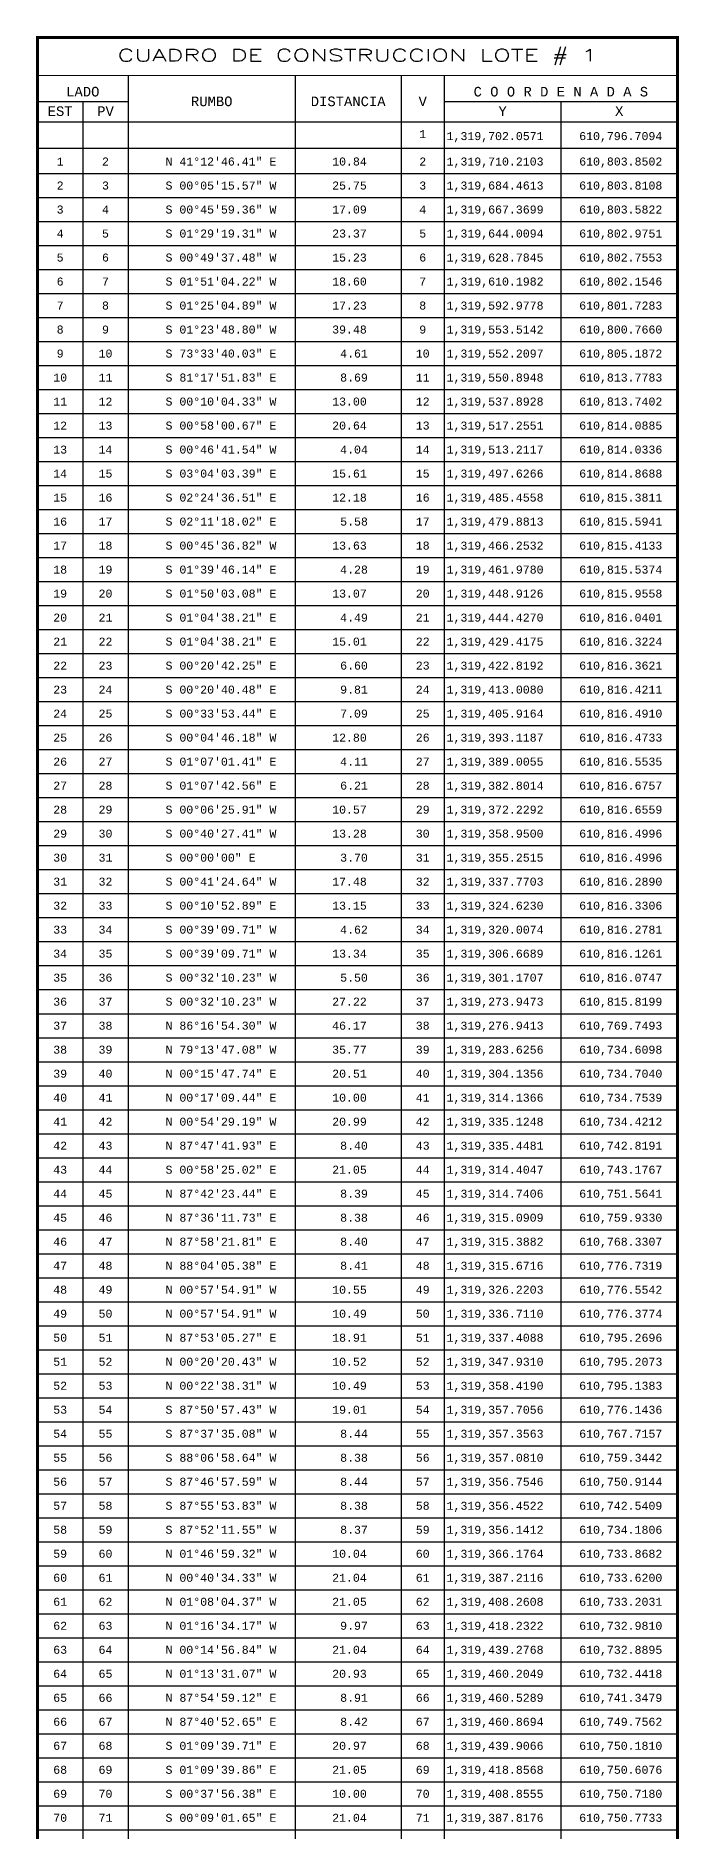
# Model space of a CAD drawing. Header units: millimetres. Extents: x 603916 to 1211550, y 1309898 to 2622648.
# Drawn here: x 605354.1 to 605429.1, y 1310854.7 to 1311063.9 of the extents above; entities that cross this region are included whole.
import ezdxf
from ezdxf.enums import TextEntityAlignment as Align

# ---------------------------------------------------------------- set-up
doc = ezdxf.new("R2010")
doc.units = ezdxf.units.MM
for name, color, linetype in [('CVL_CUADCON', 1, 'Continuous'), ('CVL_CUADCON_LIN', 8, 'Continuous'), ('CVL_CUADCON_TIT', 1, 'Continuous'), ('CVL_CUADCON_TX', 2, 'Continuous')]:
    doc.layers.add(name, color=color, linetype=linetype)
doc.styles.add('HUECA1', font='HUECA1.shx')
doc.styles.add('MONOTXT4', font='MONOTXT4.shx')

msp = doc.modelspace()

# ---------------------------------------------------------------- linework, layer by layer
at = {"layer": 'CVL_CUADCON', "color": 7, "linetype": 'Continuous', "const_width": 0.373, "flags": 128}
msp.add_lwpolyline([(605354.335, 1311063.737), (605428.918, 1311063.737), (605428.918, 1310824.059), (605354.335, 1310824.059)], close=True, dxfattribs=at)
at = {"layer": 'CVL_CUADCON', "color": 7, "linetype": 'Continuous', "const_width": 0.14, "flags": 128}
for points in [[(605354.335, 1311059.308), (605428.918, 1311059.308)], [(605354.335, 1311053.882), (605428.918, 1311053.882)]]:
    msp.add_lwpolyline(points, dxfattribs=at)
at = {"layer": 'CVL_CUADCON_LIN', "color": 7, "linetype": 'Continuous', "ltscale": 0.5}
for p, q in [((605364.901, 1311059.308), (605364.901, 1310824.059)), ((605384.365, 1311059.308), (605384.365, 1310824.059)), ((605396.716, 1311059.308), (605396.716, 1310824.059)), ((605401.738, 1311059.308), (605401.738, 1310824.059)), ((605354.335, 1311056.297), (605364.901, 1311056.297)), ((605359.614, 1311056.297), (605359.614, 1310824.059)), ((605401.738, 1311056.297), (605428.918, 1311056.297)), ((605415.328, 1311056.297), (605415.328, 1310824.059)), ((605354.335, 1311050.846), (605428.918, 1311050.846)), ((605354.335, 1311047.883), (605428.918, 1311047.883)), ((605354.335, 1311045.085), (605428.918, 1311045.085)), ((605354.335, 1311042.287), (605428.918, 1311042.287)), ((605354.335, 1311039.489), (605428.918, 1311039.489)), ((605354.335, 1311036.691), (605428.918, 1311036.691)), ((605354.335, 1311033.894), (605428.918, 1311033.894)), ((605354.335, 1311031.096), (605428.918, 1311031.096)), ((605354.335, 1311028.298), (605428.918, 1311028.298)), ((605354.335, 1311025.5), (605428.918, 1311025.5)), ((605354.335, 1311022.702), (605428.918, 1311022.702)), ((605354.335, 1311019.905), (605428.918, 1311019.905)), ((605354.335, 1311017.107), (605428.918, 1311017.107)), ((605354.335, 1311014.309), (605428.918, 1311014.309)), ((605354.335, 1311011.511), (605428.918, 1311011.511)), ((605354.335, 1311008.713), (605428.918, 1311008.713)), ((605354.335, 1311005.916), (605428.918, 1311005.916)), ((605354.335, 1311003.118), (605428.918, 1311003.118)), ((605354.335, 1311000.32), (605428.918, 1311000.32)), ((605354.335, 1310997.522), (605428.918, 1310997.522)), ((605354.335, 1310994.725), (605428.918, 1310994.725)), ((605354.335, 1310991.927), (605428.918, 1310991.927)), ((605354.335, 1310989.129), (605428.918, 1310989.129)), ((605354.335, 1310986.331), (605428.918, 1310986.331)), ((605354.335, 1310983.533), (605428.918, 1310983.533)), ((605354.335, 1310980.736), (605428.918, 1310980.736)), ((605354.335, 1310977.938), (605428.918, 1310977.938)), ((605354.335, 1310975.14), (605428.918, 1310975.14)), ((605354.335, 1310972.342), (605428.918, 1310972.342)), ((605354.335, 1310969.544), (605428.918, 1310969.544)), ((605354.335, 1310966.747), (605428.918, 1310966.747)), ((605354.335, 1310963.949), (605428.918, 1310963.949)), ((605354.335, 1310961.151), (605428.918, 1310961.151)), ((605354.335, 1310958.353), (605428.918, 1310958.353)), ((605354.335, 1310955.555), (605428.918, 1310955.555)), ((605354.335, 1310952.758), (605428.918, 1310952.758)), ((605354.335, 1310949.96), (605428.918, 1310949.96)), ((605354.335, 1310947.162), (605428.918, 1310947.162)), ((605354.335, 1310944.364), (605428.918, 1310944.364)), ((605354.335, 1310941.566), (605428.918, 1310941.566)), ((605354.335, 1310938.769), (605428.918, 1310938.769)), ((605354.335, 1310935.971), (605428.918, 1310935.971)), ((605354.335, 1310933.173), (605428.918, 1310933.173)), ((605354.335, 1310930.375), (605428.918, 1310930.375)), ((605354.335, 1310927.577), (605428.918, 1310927.577)), ((605354.335, 1310924.78), (605428.918, 1310924.78)), ((605354.335, 1310921.982), (605428.918, 1310921.982)), ((605354.335, 1310919.184), (605428.918, 1310919.184)), ((605354.335, 1310916.386), (605428.918, 1310916.386)), ((605354.335, 1310913.588), (605428.918, 1310913.588)), ((605354.335, 1310910.791), (605428.918, 1310910.791)), ((605354.335, 1310907.993), (605428.918, 1310907.993)), ((605354.335, 1310905.195), (605428.918, 1310905.195)), ((605354.335, 1310902.397), (605428.918, 1310902.397)), ((605354.335, 1310899.6), (605428.918, 1310899.6)), ((605354.335, 1310896.802), (605428.918, 1310896.802)), ((605354.335, 1310894.004), (605428.918, 1310894.004)), ((605354.335, 1310891.206), (605428.918, 1310891.206)), ((605354.335, 1310888.408), (605428.918, 1310888.408)), ((605354.335, 1310885.611), (605428.918, 1310885.611)), ((605354.335, 1310882.813), (605428.918, 1310882.813)), ((605354.335, 1310880.015), (605428.918, 1310880.015)), ((605354.335, 1310877.217), (605428.918, 1310877.217)), ((605354.335, 1310874.419), (605428.918, 1310874.419)), ((605354.335, 1310871.622), (605428.918, 1310871.622)), ((605354.335, 1310868.824), (605428.918, 1310868.824)), ((605354.335, 1310866.026), (605428.918, 1310866.026)), ((605354.335, 1310863.228), (605428.918, 1310863.228)), ((605354.335, 1310860.43), (605428.918, 1310860.43)), ((605354.335, 1310857.633), (605428.918, 1310857.633)), ((605354.335, 1310854.835), (605428.918, 1310854.835))]:
    msp.add_line(p, q, dxfattribs=at)

# ---------------------------------------------------------------- texts
at = {"layer": 'CVL_CUADCON_TIT', "color": 7, "ltscale": 0.5, "style": 'HUECA1', "width": 1.302213}
msp.add_text('CUADRO DE CONSTRUCCION LOTE # 1', height=1.3989, dxfattribs=at).set_placement((605363.661, 1311060.967), (605419.592, 1311060.967), align=Align.FIT)
at = {"layer": 'CVL_CUADCON_TIT', "color": 7, "ltscale": 0.5, "style": 'MONOTXT4'}
for s, height, p in [('LADO', 1.1191, (605359.614, 1311056.865)), ('C O O R D E N A D A S', 1.11912, (605415.327, 1311056.865)), ('EST', 1.1191, (605356.975, 1311054.594)), ('PV', 1.1191, (605362.263, 1311054.594)), ('Y', 1.119, (605408.538, 1311054.594)), ('X', 1.119, (605422.126, 1311054.594))]:
    msp.add_text(s, height=height, dxfattribs=at).set_placement(p, align=Align.CENTER)
for s, height, p in [('RUMBO', 1.1191, (605374.638, 1311056.295)), ('DISTANCIA', 1.1191, (605390.539, 1311056.295)), ('V', 1.119, (605399.231, 1311056.295))]:
    msp.add_text(s, height=height, dxfattribs=at).set_placement(p, align=Align.MIDDLE)
at = {"layer": 'CVL_CUADCON_TX', "color": 7, "ltscale": 0.5, "style": 'MONOTXT4'}
for s, height, p in [('1', 0.933, (605399.227, 1311052.012)), ('1', 0.933, (605356.975, 1311048.815)), ('2', 0.933, (605362.257, 1311048.815)), ('2', 0.933, (605399.227, 1311048.815)), ('2', 0.933, (605356.975, 1311046.017)), ('3', 0.933, (605362.257, 1311046.017)), ('3', 0.933, (605399.227, 1311046.017)), ('3', 0.933, (605356.975, 1311043.22)), ('4', 0.933, (605362.257, 1311043.22)), ('4', 0.933, (605399.227, 1311043.22)), ('4', 0.933, (605356.975, 1311040.422)), ('5', 0.933, (605362.257, 1311040.422)), ('5', 0.933, (605399.227, 1311040.422)), ('5', 0.933, (605356.975, 1311037.624)), ('6', 0.933, (605362.257, 1311037.624)), ('6', 0.933, (605399.227, 1311037.624)), ('6', 0.933, (605356.975, 1311034.826)), ('7', 0.933, (605362.257, 1311034.826)), ('7', 0.933, (605399.227, 1311034.826)), ('7', 0.933, (605356.975, 1311032.028)), ('8', 0.933, (605362.257, 1311032.028)), ('8', 0.933, (605399.227, 1311032.028)), ('8', 0.933, (605356.975, 1311029.231)), ('9', 0.933, (605362.257, 1311029.231)), ('9', 0.933, (605399.227, 1311029.231)), ('9', 0.933, (605356.975, 1311026.433)), ('10', 0.9326, (605362.257, 1311026.433)), ('10', 0.9326, (605399.227, 1311026.433)), ('10', 0.9326, (605356.975, 1311023.635)), ('11', 0.9326, (605362.257, 1311023.635)), ('11', 0.9326, (605399.227, 1311023.635)), ('11', 0.9326, (605356.975, 1311020.837)), ('12', 0.9326, (605362.257, 1311020.837)), ('12', 0.9326, (605399.227, 1311020.837)), ('12', 0.9326, (605356.975, 1311018.039)), ('13', 0.9326, (605362.257, 1311018.039)), ('13', 0.9326, (605399.227, 1311018.039)), ('13', 0.9326, (605356.975, 1311015.242)), ('14', 0.9326, (605362.257, 1311015.242)), ('14', 0.9326, (605399.227, 1311015.242)), ('14', 0.9326, (605356.975, 1311012.444)), ('15', 0.9326, (605362.257, 1311012.444)), ('15', 0.9326, (605399.227, 1311012.444)), ('15', 0.9326, (605356.975, 1311009.646)), ('16', 0.9326, (605362.257, 1311009.646)), ('16', 0.9326, (605399.227, 1311009.646)), ('16', 0.9326, (605356.975, 1311006.848)), ('17', 0.9326, (605362.257, 1311006.848)), ('17', 0.9326, (605399.227, 1311006.848)), ('17', 0.9326, (605356.975, 1311004.05)), ('18', 0.9326, (605362.257, 1311004.05)), ('18', 0.9326, (605399.227, 1311004.05)), ('18', 0.9326, (605356.975, 1311001.253)), ('19', 0.9326, (605362.257, 1311001.253)), ('19', 0.9326, (605399.227, 1311001.253)), ('19', 0.9326, (605356.975, 1310998.455)), ('20', 0.9326, (605362.257, 1310998.455)), ('20', 0.9326, (605399.227, 1310998.455)), ('20', 0.9326, (605356.975, 1310995.657)), ('21', 0.9326, (605362.257, 1310995.657)), ('21', 0.9326, (605399.227, 1310995.657)), ('21', 0.9326, (605356.975, 1310992.859)), ('22', 0.9326, (605362.257, 1310992.859)), ('22', 0.9326, (605399.227, 1310992.859)), ('22', 0.9326, (605356.975, 1310990.062)), ('23', 0.9326, (605362.257, 1310990.062)), ('23', 0.9326, (605399.227, 1310990.062)), ('23', 0.9326, (605356.975, 1310987.264)), ('24', 0.9326, (605362.257, 1310987.264)), ('24', 0.9326, (605399.227, 1310987.264)), ('24', 0.9326, (605356.975, 1310984.466)), ('25', 0.9326, (605362.257, 1310984.466)), ('25', 0.9326, (605399.227, 1310984.466)), ('25', 0.9326, (605356.975, 1310981.668)), ('26', 0.9326, (605362.257, 1310981.668)), ('26', 0.9326, (605399.227, 1310981.668)), ('26', 0.9326, (605356.975, 1310978.87)), ('27', 0.9326, (605362.257, 1310978.87)), ('27', 0.9326, (605399.227, 1310978.87)), ('27', 0.9326, (605356.975, 1310976.073)), ('28', 0.9326, (605362.257, 1310976.073)), ('28', 0.9326, (605399.227, 1310976.073)), ('28', 0.9326, (605356.975, 1310973.275)), ('29', 0.9326, (605362.257, 1310973.275)), ('29', 0.9326, (605399.227, 1310973.275)), ('29', 0.9326, (605356.975, 1310970.477)), ('30', 0.9326, (605362.257, 1310970.477)), ('30', 0.9326, (605399.227, 1310970.477)), ('30', 0.9326, (605356.975, 1310967.679)), ('31', 0.9326, (605362.257, 1310967.679)), ('31', 0.9326, (605399.227, 1310967.679)), ('31', 0.9326, (605356.975, 1310964.881)), ('32', 0.9326, (605362.257, 1310964.881)), ('32', 0.9326, (605399.227, 1310964.881)), ('32', 0.9326, (605356.975, 1310962.084)), ('33', 0.9326, (605362.257, 1310962.084)), ('33', 0.9326, (605399.227, 1310962.084)), ('33', 0.9326, (605356.975, 1310959.286)), ('34', 0.9326, (605362.257, 1310959.286)), ('34', 0.9326, (605399.227, 1310959.286)), ('34', 0.9326, (605356.975, 1310956.488)), ('35', 0.9326, (605362.257, 1310956.488)), ('35', 0.9326, (605399.227, 1310956.488)), ('35', 0.9326, (605356.975, 1310953.69)), ('36', 0.9326, (605362.257, 1310953.69)), ('36', 0.9326, (605399.227, 1310953.69)), ('36', 0.9326, (605356.975, 1310950.892)), ('37', 0.9326, (605362.257, 1310950.892)), ('37', 0.9326, (605399.227, 1310950.892)), ('37', 0.9326, (605356.975, 1310948.095)), ('38', 0.9326, (605362.257, 1310948.095)), ('38', 0.9326, (605399.227, 1310948.095)), ('38', 0.9326, (605356.975, 1310945.297)), ('39', 0.9326, (605362.257, 1310945.297)), ('39', 0.9326, (605399.227, 1310945.297)), ('39', 0.9326, (605356.975, 1310942.499)), ('40', 0.9326, (605362.257, 1310942.499)), ('40', 0.9326, (605399.227, 1310942.499)), ('40', 0.9326, (605356.975, 1310939.701)), ('41', 0.9326, (605362.257, 1310939.701)), ('41', 0.9326, (605399.227, 1310939.701)), ('41', 0.9326, (605356.975, 1310936.903)), ('42', 0.9326, (605362.257, 1310936.903)), ('42', 0.9326, (605399.227, 1310936.903)), ('42', 0.9326, (605356.975, 1310934.106)), ('43', 0.9326, (605362.257, 1310934.106)), ('43', 0.9326, (605399.227, 1310934.106)), ('43', 0.9326, (605356.975, 1310931.308)), ('44', 0.9326, (605362.257, 1310931.308)), ('44', 0.9326, (605399.227, 1310931.308)), ('44', 0.9326, (605356.975, 1310928.51)), ('45', 0.9326, (605362.257, 1310928.51)), ('45', 0.9326, (605399.227, 1310928.51)), ('45', 0.9326, (605356.975, 1310925.712)), ('46', 0.9326, (605362.257, 1310925.712)), ('46', 0.9326, (605399.227, 1310925.712)), ('46', 0.9326, (605356.975, 1310922.914)), ('47', 0.9326, (605362.257, 1310922.914)), ('47', 0.9326, (605399.227, 1310922.914)), ('47', 0.9326, (605356.975, 1310920.117)), ('48', 0.9326, (605362.257, 1310920.117)), ('48', 0.9326, (605399.227, 1310920.117)), ('48', 0.9326, (605356.975, 1310917.319)), ('49', 0.9326, (605362.257, 1310917.319)), ('49', 0.9326, (605399.227, 1310917.319)), ('49', 0.9326, (605356.975, 1310914.521)), ('50', 0.9326, (605362.257, 1310914.521)), ('50', 0.9326, (605399.227, 1310914.521)), ('50', 0.9326, (605356.975, 1310911.723)), ('51', 0.9326, (605362.257, 1310911.723)), ('51', 0.9326, (605399.227, 1310911.723)), ('51', 0.9326, (605356.975, 1310908.925)), ('52', 0.9326, (605362.257, 1310908.925)), ('52', 0.9326, (605399.227, 1310908.925)), ('52', 0.9326, (605356.975, 1310906.128)), ('53', 0.9326, (605362.257, 1310906.128)), ('53', 0.9326, (605399.227, 1310906.128)), ('53', 0.9326, (605356.975, 1310903.33)), ('54', 0.9326, (605362.257, 1310903.33)), ('54', 0.9326, (605399.227, 1310903.33)), ('54', 0.9326, (605356.975, 1310900.532)), ('55', 0.9326, (605362.257, 1310900.532)), ('55', 0.9326, (605399.227, 1310900.532)), ('55', 0.9326, (605356.975, 1310897.734)), ('56', 0.9326, (605362.257, 1310897.734)), ('56', 0.9326, (605399.227, 1310897.734)), ('56', 0.9326, (605356.975, 1310894.937)), ('57', 0.9326, (605362.257, 1310894.937)), ('57', 0.9326, (605399.227, 1310894.937)), ('57', 0.9326, (605356.975, 1310892.139)), ('58', 0.9326, (605362.257, 1310892.139)), ('58', 0.9326, (605399.227, 1310892.139)), ('58', 0.9326, (605356.975, 1310889.341)), ('59', 0.9326, (605362.257, 1310889.341)), ('59', 0.9326, (605399.227, 1310889.341)), ('59', 0.9326, (605356.975, 1310886.543)), ('60', 0.9326, (605362.257, 1310886.543)), ('60', 0.9326, (605399.227, 1310886.543)), ('60', 0.9326, (605356.975, 1310883.745)), ('61', 0.9326, (605362.257, 1310883.745)), ('61', 0.9326, (605399.227, 1310883.745)), ('61', 0.9326, (605356.975, 1310880.948)), ('62', 0.9326, (605362.257, 1310880.948)), ('62', 0.9326, (605399.227, 1310880.948)), ('62', 0.9326, (605356.975, 1310878.15)), ('63', 0.9326, (605362.257, 1310878.15)), ('63', 0.9326, (605399.227, 1310878.15)), ('63', 0.9326, (605356.975, 1310875.352)), ('64', 0.9326, (605362.257, 1310875.352)), ('64', 0.9326, (605399.227, 1310875.352)), ('64', 0.9326, (605356.975, 1310872.554)), ('65', 0.9326, (605362.257, 1310872.554)), ('65', 0.9326, (605399.227, 1310872.554)), ('65', 0.9326, (605356.975, 1310869.756)), ('66', 0.9326, (605362.257, 1310869.756)), ('66', 0.9326, (605399.227, 1310869.756)), ('66', 0.9326, (605356.975, 1310866.959)), ('67', 0.9326, (605362.257, 1310866.959)), ('67', 0.9326, (605399.227, 1310866.959)), ('67', 0.9326, (605356.975, 1310864.161)), ('68', 0.9326, (605362.257, 1310864.161)), ('68', 0.9326, (605399.227, 1310864.161)), ('68', 0.9326, (605356.975, 1310861.363)), ('69', 0.9326, (605362.257, 1310861.363)), ('69', 0.9326, (605399.227, 1310861.363)), ('69', 0.9326, (605356.975, 1310858.565)), ('70', 0.9326, (605362.257, 1310858.565)), ('70', 0.9326, (605399.227, 1310858.565)), ('70', 0.9326, (605356.975, 1310855.767)), ('71', 0.9326, (605362.257, 1310855.767)), ('71', 0.9326, (605399.227, 1310855.767))]:
    msp.add_text(s, height=height, dxfattribs=at).set_placement(p, align=Align.CENTER)
for s, p in [('1,319,702.0571', (605402.01, 1311051.779)), ('610,796.7094', (605417.463, 1311051.779)), ('N 41%%d12\'46.41" E', (605369.257, 1311048.815)), ('10.84', (605388.674, 1311048.815)), ('1,319,710.2103', (605402.01, 1311048.815)), ('610,803.8502', (605417.463, 1311048.815)), ('S 00%%d05\'15.57" W', (605369.257, 1311046.017)), ('25.75', (605388.674, 1311046.017)), ('1,319,684.4613', (605402.01, 1311046.017)), ('610,803.8108', (605417.463, 1311046.017)), ('S 00%%d45\'59.36" W', (605369.257, 1311043.22)), ('17.09', (605388.674, 1311043.22)), ('1,319,667.3699', (605402.01, 1311043.22)), ('610,803.5822', (605417.463, 1311043.22)), ('S 01%%d29\'19.31" W', (605369.257, 1311040.422)), ('23.37', (605388.674, 1311040.422)), ('1,319,644.0094', (605402.01, 1311040.422)), ('610,802.9751', (605417.463, 1311040.422)), ('S 00%%d49\'37.48" W', (605369.257, 1311037.624)), ('15.23', (605388.674, 1311037.624)), ('1,319,628.7845', (605402.01, 1311037.624)), ('610,802.7553', (605417.463, 1311037.624)), ('S 01%%d51\'04.22" W', (605369.257, 1311034.826)), ('18.60', (605388.674, 1311034.826)), ('1,319,610.1982', (605402.01, 1311034.826)), ('610,802.1546', (605417.463, 1311034.826)), ('S 01%%d25\'04.89" W', (605369.257, 1311032.028)), ('17.23', (605388.674, 1311032.028)), ('1,319,592.9778', (605402.01, 1311032.028)), ('610,801.7283', (605417.463, 1311032.028)), ('S 01%%d23\'48.80" W', (605369.257, 1311029.231)), ('39.48', (605388.674, 1311029.231)), ('1,319,553.5142', (605402.01, 1311029.231)), ('610,800.7660', (605417.463, 1311029.231)), ('S 73%%d33\'40.03" E', (605369.257, 1311026.433)), ('4.61', (605389.606, 1311026.433)), ('1,319,552.2097', (605402.01, 1311026.433)), ('610,805.1872', (605417.463, 1311026.433)), ('S 81%%d17\'51.83" E', (605369.257, 1311023.635)), ('8.69', (605389.606, 1311023.635)), ('1,319,550.8948', (605402.01, 1311023.635)), ('610,813.7783', (605417.463, 1311023.635)), ('S 00%%d10\'04.33" W', (605369.257, 1311020.837)), ('13.00', (605388.674, 1311020.837)), ('1,319,537.8928', (605402.01, 1311020.837)), ('610,813.7402', (605417.463, 1311020.837)), ('S 00%%d58\'00.67" E', (605369.257, 1311018.039)), ('20.64', (605388.674, 1311018.039)), ('1,319,517.2551', (605402.01, 1311018.039)), ('610,814.0885', (605417.463, 1311018.039)), ('S 00%%d46\'41.54" W', (605369.257, 1311015.242)), ('4.04', (605389.606, 1311015.242)), ('1,319,513.2117', (605402.01, 1311015.242)), ('610,814.0336', (605417.463, 1311015.242)), ('S 03%%d04\'03.39" E', (605369.257, 1311012.444)), ('15.61', (605388.674, 1311012.444)), ('1,319,497.6266', (605402.01, 1311012.444)), ('610,814.8688', (605417.463, 1311012.444)), ('S 02%%d24\'36.51" E', (605369.257, 1311009.646)), ('12.18', (605388.674, 1311009.646)), ('1,319,485.4558', (605402.01, 1311009.646)), ('610,815.3811', (605417.463, 1311009.646)), ('S 02%%d11\'18.02" E', (605369.257, 1311006.848)), ('5.58', (605389.606, 1311006.848)), ('1,319,479.8813', (605402.01, 1311006.848)), ('610,815.5941', (605417.463, 1311006.848)), ('S 00%%d45\'36.82" W', (605369.257, 1311004.05)), ('13.63', (605388.674, 1311004.05)), ('1,319,466.2532', (605402.01, 1311004.05)), ('610,815.4133', (605417.463, 1311004.05)), ('S 01%%d39\'46.14" E', (605369.257, 1311001.253)), ('4.28', (605389.606, 1311001.253)), ('1,319,461.9780', (605402.01, 1311001.253)), ('610,815.5374', (605417.463, 1311001.253)), ('S 01%%d50\'03.08" E', (605369.257, 1310998.455)), ('13.07', (605388.674, 1310998.455)), ('1,319,448.9126', (605402.01, 1310998.455)), ('610,815.9558', (605417.463, 1310998.455)), ('S 01%%d04\'38.21" E', (605369.257, 1310995.657)), ('4.49', (605389.606, 1310995.657)), ('1,319,444.4270', (605402.01, 1310995.657)), ('610,816.0401', (605417.463, 1310995.657)), ('S 01%%d04\'38.21" E', (605369.257, 1310992.859)), ('15.01', (605388.674, 1310992.859)), ('1,319,429.4175', (605402.01, 1310992.859)), ('610,816.3224', (605417.463, 1310992.859)), ('S 00%%d20\'42.25" E', (605369.257, 1310990.062)), ('6.60', (605389.606, 1310990.062)), ('1,319,422.8192', (605402.01, 1310990.062)), ('610,816.3621', (605417.463, 1310990.062)), ('S 00%%d20\'40.48" E', (605369.257, 1310987.264)), ('9.81', (605389.606, 1310987.264)), ('1,319,413.0080', (605402.01, 1310987.264)), ('610,816.4211', (605417.463, 1310987.264)), ('S 00%%d33\'53.44" E', (605369.257, 1310984.466)), ('7.09', (605389.606, 1310984.466)), ('1,319,405.9164', (605402.01, 1310984.466)), ('610,816.4910', (605417.463, 1310984.466)), ('S 00%%d04\'46.18" W', (605369.257, 1310981.668)), ('12.80', (605388.674, 1310981.668)), ('1,319,393.1187', (605402.01, 1310981.668)), ('610,816.4733', (605417.463, 1310981.668)), ('S 01%%d07\'01.41" E', (605369.257, 1310978.87)), ('4.11', (605389.606, 1310978.87)), ('1,319,389.0055', (605402.01, 1310978.87)), ('610,816.5535', (605417.463, 1310978.87)), ('S 01%%d07\'42.56" E', (605369.257, 1310976.073)), ('6.21', (605389.606, 1310976.073)), ('1,319,382.8014', (605402.01, 1310976.073)), ('610,816.6757', (605417.463, 1310976.073)), ('S 00%%d06\'25.91" W', (605369.257, 1310973.275)), ('10.57', (605388.674, 1310973.275)), ('1,319,372.2292', (605402.01, 1310973.275)), ('610,816.6559', (605417.463, 1310973.275)), ('S 00%%d40\'27.41" W', (605369.257, 1310970.477)), ('13.28', (605388.674, 1310970.477)), ('1,319,358.9500', (605402.01, 1310970.477)), ('610,816.4996', (605417.463, 1310970.477)), ('S 00%%d00\'00" E', (605369.257, 1310967.679)), ('3.70', (605389.606, 1310967.679)), ('1,319,355.2515', (605402.01, 1310967.679)), ('610,816.4996', (605417.463, 1310967.679)), ('S 00%%d41\'24.64" W', (605369.257, 1310964.881)), ('17.48', (605388.674, 1310964.881)), ('1,319,337.7703', (605402.01, 1310964.881)), ('610,816.2890', (605417.463, 1310964.881)), ('S 00%%d10\'52.89" E', (605369.257, 1310962.084)), ('13.15', (605388.674, 1310962.084)), ('1,319,324.6230', (605402.01, 1310962.084)), ('610,816.3306', (605417.463, 1310962.084)), ('S 00%%d39\'09.71" W', (605369.257, 1310959.286)), ('4.62', (605389.606, 1310959.286)), ('1,319,320.0074', (605402.01, 1310959.286)), ('610,816.2781', (605417.463, 1310959.286)), ('S 00%%d39\'09.71" W', (605369.257, 1310956.488)), ('13.34', (605388.674, 1310956.488)), ('1,319,306.6689', (605402.01, 1310956.488)), ('610,816.1261', (605417.463, 1310956.488)), ('S 00%%d32\'10.23" W', (605369.257, 1310953.69)), ('5.50', (605389.606, 1310953.69)), ('1,319,301.1707', (605402.01, 1310953.69)), ('610,816.0747', (605417.463, 1310953.69)), ('S 00%%d32\'10.23" W', (605369.257, 1310950.892)), ('27.22', (605388.674, 1310950.892)), ('1,319,273.9473', (605402.01, 1310950.892)), ('610,815.8199', (605417.463, 1310950.892)), ('N 86%%d16\'54.30" W', (605369.257, 1310948.095)), ('46.17', (605388.674, 1310948.095)), ('1,319,276.9413', (605402.01, 1310948.095)), ('610,769.7493', (605417.463, 1310948.095)), ('N 79%%d13\'47.08" W', (605369.257, 1310945.297)), ('35.77', (605388.674, 1310945.297)), ('1,319,283.6256', (605402.01, 1310945.297)), ('610,734.6098', (605417.463, 1310945.297)), ('N 00%%d15\'47.74" E', (605369.257, 1310942.499)), ('20.51', (605388.674, 1310942.499)), ('1,319,304.1356', (605402.01, 1310942.499)), ('610,734.7040', (605417.463, 1310942.499)), ('N 00%%d17\'09.44" E', (605369.257, 1310939.701)), ('10.00', (605388.674, 1310939.701)), ('1,319,314.1366', (605402.01, 1310939.701)), ('610,734.7539', (605417.463, 1310939.701)), ('N 00%%d54\'29.19" W', (605369.257, 1310936.903)), ('20.99', (605388.674, 1310936.903)), ('1,319,335.1248', (605402.01, 1310936.903)), ('610,734.4212', (605417.463, 1310936.903)), ('N 87%%d47\'41.93" E', (605369.257, 1310934.106)), ('8.40', (605389.606, 1310934.106)), ('1,319,335.4481', (605402.01, 1310934.106)), ('610,742.8191', (605417.463, 1310934.106)), ('S 00%%d58\'25.02" E', (605369.257, 1310931.308)), ('21.05', (605388.674, 1310931.308)), ('1,319,314.4047', (605402.01, 1310931.308)), ('610,743.1767', (605417.463, 1310931.308)), ('N 87%%d42\'23.44" E', (605369.257, 1310928.51)), ('8.39', (605389.606, 1310928.51)), ('1,319,314.7406', (605402.01, 1310928.51)), ('610,751.5641', (605417.463, 1310928.51)), ('N 87%%d36\'11.73" E', (605369.257, 1310925.712)), ('8.38', (605389.606, 1310925.712)), ('1,319,315.0909', (605402.01, 1310925.712)), ('610,759.9330', (605417.463, 1310925.712)), ('N 87%%d58\'21.81" E', (605369.257, 1310922.914)), ('8.40', (605389.606, 1310922.914)), ('1,319,315.3882', (605402.01, 1310922.914)), ('610,768.3307', (605417.463, 1310922.914)), ('N 88%%d04\'05.38" E', (605369.257, 1310920.117)), ('8.41', (605389.606, 1310920.117)), ('1,319,315.6716', (605402.01, 1310920.117)), ('610,776.7319', (605417.463, 1310920.117)), ('N 00%%d57\'54.91" W', (605369.257, 1310917.319)), ('10.55', (605388.674, 1310917.319)), ('1,319,326.2203', (605402.01, 1310917.319)), ('610,776.5542', (605417.463, 1310917.319)), ('N 00%%d57\'54.91" W', (605369.257, 1310914.521)), ('10.49', (605388.674, 1310914.521)), ('1,319,336.7110', (605402.01, 1310914.521)), ('610,776.3774', (605417.463, 1310914.521)), ('N 87%%d53\'05.27" E', (605369.257, 1310911.723)), ('18.91', (605388.674, 1310911.723)), ('1,319,337.4088', (605402.01, 1310911.723)), ('610,795.2696', (605417.463, 1310911.723)), ('N 00%%d20\'20.43" W', (605369.257, 1310908.925)), ('10.52', (605388.674, 1310908.925)), ('1,319,347.9310', (605402.01, 1310908.925)), ('610,795.2073', (605417.463, 1310908.925)), ('N 00%%d22\'38.31" W', (605369.257, 1310906.128)), ('10.49', (605388.674, 1310906.128)), ('1,319,358.4190', (605402.01, 1310906.128)), ('610,795.1383', (605417.463, 1310906.128)), ('S 87%%d50\'57.43" W', (605369.257, 1310903.33)), ('19.01', (605388.674, 1310903.33)), ('1,319,357.7056', (605402.01, 1310903.33)), ('610,776.1436', (605417.463, 1310903.33)), ('S 87%%d37\'35.08" W', (605369.257, 1310900.532)), ('8.44', (605389.606, 1310900.532)), ('1,319,357.3563', (605402.01, 1310900.532)), ('610,767.7157', (605417.463, 1310900.532)), ('S 88%%d06\'58.64" W', (605369.257, 1310897.734)), ('8.38', (605389.606, 1310897.734)), ('1,319,357.0810', (605402.01, 1310897.734)), ('610,759.3442', (605417.463, 1310897.734)), ('S 87%%d46\'57.59" W', (605369.257, 1310894.937)), ('8.44', (605389.606, 1310894.937)), ('1,319,356.7546', (605402.01, 1310894.937)), ('610,750.9144', (605417.463, 1310894.937)), ('S 87%%d55\'53.83" W', (605369.257, 1310892.139)), ('8.38', (605389.606, 1310892.139)), ('1,319,356.4522', (605402.01, 1310892.139)), ('610,742.5409', (605417.463, 1310892.139)), ('S 87%%d52\'11.55" W', (605369.257, 1310889.341)), ('8.37', (605389.606, 1310889.341)), ('1,319,356.1412', (605402.01, 1310889.341)), ('610,734.1806', (605417.463, 1310889.341)), ('N 01%%d46\'59.32" W', (605369.257, 1310886.543)), ('10.04', (605388.674, 1310886.543)), ('1,319,366.1764', (605402.01, 1310886.543)), ('610,733.8682', (605417.463, 1310886.543)), ('N 00%%d40\'34.33" W', (605369.257, 1310883.745)), ('21.04', (605388.674, 1310883.745)), ('1,319,387.2116', (605402.01, 1310883.745)), ('610,733.6200', (605417.463, 1310883.745)), ('N 01%%d08\'04.37" W', (605369.257, 1310880.948)), ('21.05', (605388.674, 1310880.948)), ('1,319,408.2608', (605402.01, 1310880.948)), ('610,733.2031', (605417.463, 1310880.948)), ('N 01%%d16\'34.17" W', (605369.257, 1310878.15)), ('9.97', (605389.606, 1310878.15)), ('1,319,418.2322', (605402.01, 1310878.15)), ('610,732.9810', (605417.463, 1310878.15)), ('N 00%%d14\'56.84" W', (605369.257, 1310875.352)), ('21.04', (605388.674, 1310875.352)), ('1,319,439.2768', (605402.01, 1310875.352)), ('610,732.8895', (605417.463, 1310875.352)), ('N 01%%d13\'31.07" W', (605369.257, 1310872.554)), ('20.93', (605388.674, 1310872.554)), ('1,319,460.2049', (605402.01, 1310872.554)), ('610,732.4418', (605417.463, 1310872.554)), ('N 87%%d54\'59.12" E', (605369.257, 1310869.756)), ('8.91', (605389.606, 1310869.756)), ('1,319,460.5289', (605402.01, 1310869.756)), ('610,741.3479', (605417.463, 1310869.756)), ('N 87%%d40\'52.65" E', (605369.257, 1310866.959)), ('8.42', (605389.606, 1310866.959)), ('1,319,460.8694', (605402.01, 1310866.959)), ('610,749.7562', (605417.463, 1310866.959)), ('S 01%%d09\'39.71" E', (605369.257, 1310864.161)), ('20.97', (605388.674, 1310864.161)), ('1,319,439.9066', (605402.01, 1310864.161)), ('610,750.1810', (605417.463, 1310864.161)), ('S 01%%d09\'39.86" E', (605369.257, 1310861.363)), ('21.05', (605388.674, 1310861.363)), ('1,319,418.8568', (605402.01, 1310861.363)), ('610,750.6076', (605417.463, 1310861.363)), ('S 00%%d37\'56.38" E', (605369.257, 1310858.565)), ('10.00', (605388.674, 1310858.565)), ('1,319,408.8555', (605402.01, 1310858.565)), ('610,750.7180', (605417.463, 1310858.565)), ('S 00%%d09\'01.65" E', (605369.257, 1310855.767)), ('21.04', (605388.674, 1310855.767)), ('1,319,387.8176', (605402.01, 1310855.767)), ('610,750.7733', (605417.463, 1310855.767))]:
    msp.add_text(s, height=0.9326, dxfattribs=at).set_placement(p)

doc.saveas('drawing.dxf')
